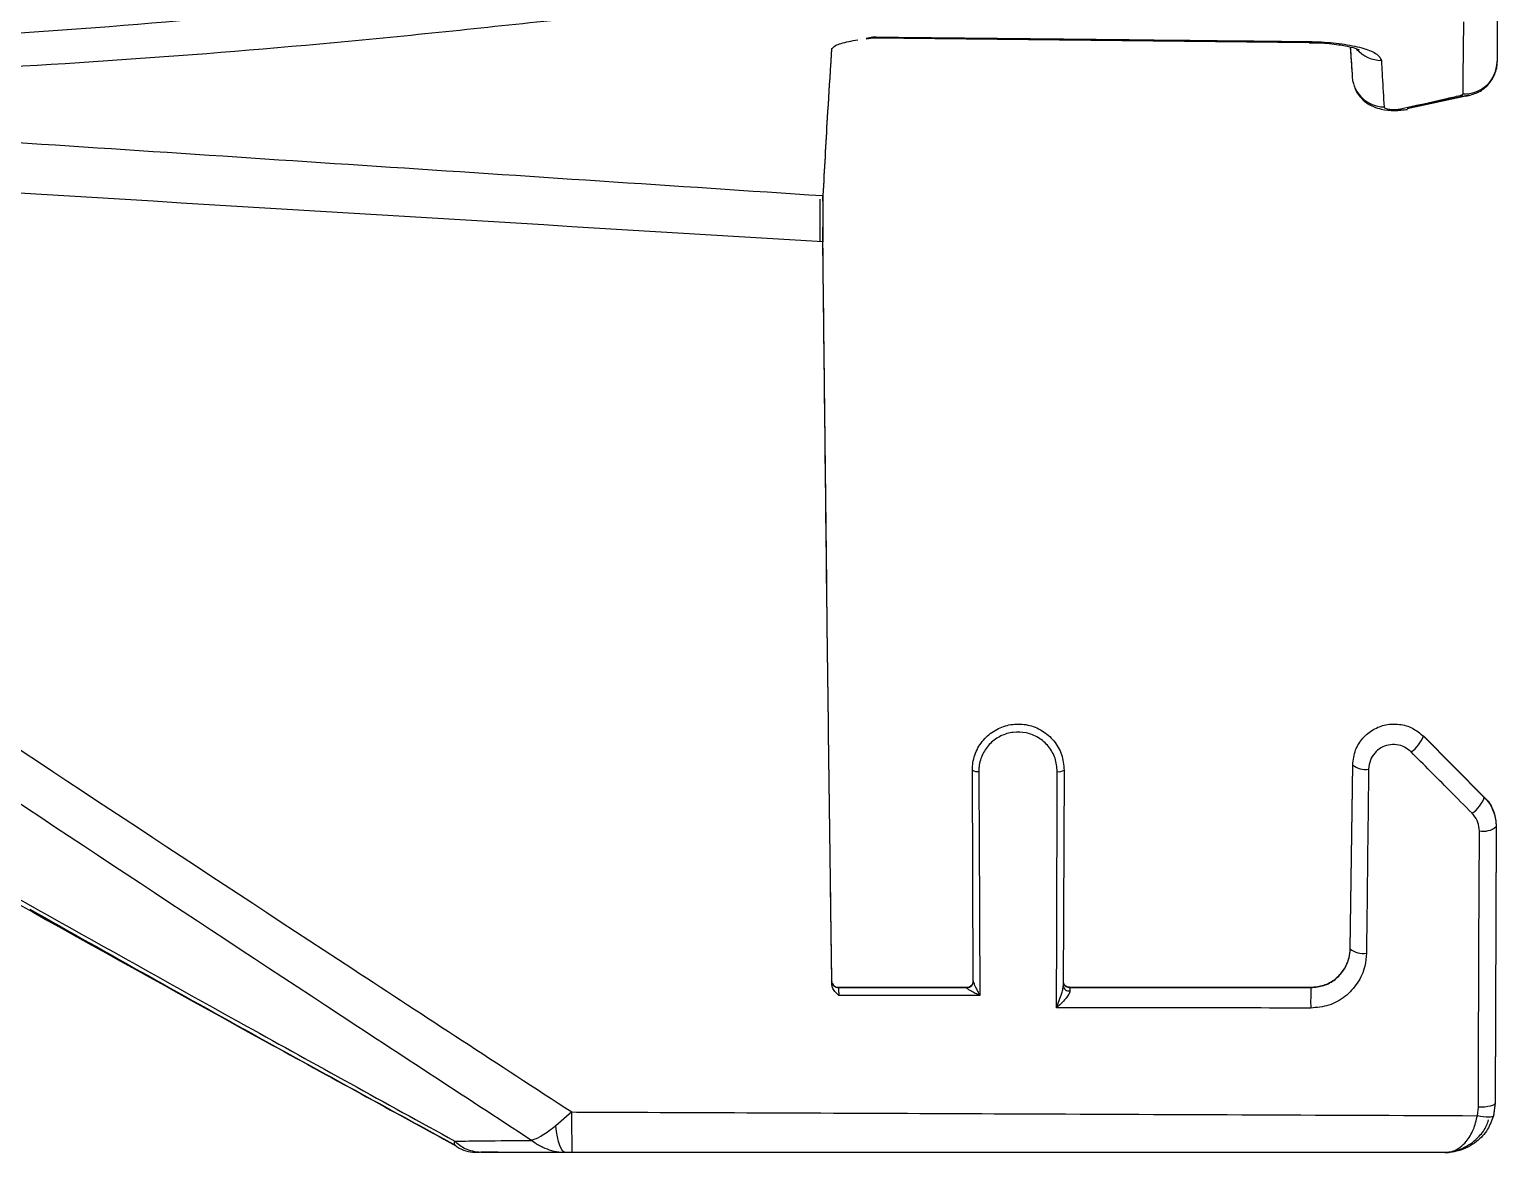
# Model space of a CAD drawing. Extents: x 8 to 113, y 1 to 87.
# Drawn here: x 28.851 to 31.076, y 33.387 to 35.089 of the extents above; entities that cross this region are included whole.
import ezdxf

# ---------------------------------------------------------------- set-up
doc = ezdxf.new("R2010")
doc.units = 0
doc.header["$MEASUREMENT"] = 0
doc.layers.add('OBJECT', color=7, linetype='CONTINUOUS')

msp = doc.modelspace()

# ---------------------------------------------------------------- linework, layer by layer
at = {"layer": 'OBJECT'}
for p, q in [((31.0752, 35.1488), (31.0752, 35.0396)), ((30.1189, 35.0746), (30.1289, 35.076)), ((30.1288, 35.0761), (30.7902, 35.0688)), ((30.1292, 35.0774), (30.1289, 35.0764)), ((30.7902, 35.0686), (30.7968, 35.0685)), ((30.8528, 35.0623), (30.8556, 35.0205)), ((30.9392, 34.9698), (31.0323, 34.9899)), ((30.9392, 34.969), (31.0323, 34.9891)), ((30.0488, 34.8316), (30.0488, 34.7669)), ((30.0534, 34.7674), (30.0532, 34.7894)), ((30.0592, 34.2491), (30.0534, 34.7674)), ((30.9636, 34.0184), (30.9631, 34.0179)), ((30.9636, 34.0184), (31.0559, 33.9257)), ((30.9636, 34.0179), (31.0559, 33.9251)), ((30.2812, 33.6465), (30.28, 33.9666)), ((30.419, 33.9666), (30.4177, 33.6399)), ((30.8527, 33.6964), (30.8564, 33.975)), ((30.8527, 33.6959), (30.8564, 33.9745)), ((31.0741, 33.8814), (31.0722, 33.4624)), ((31.0741, 33.8809), (31.0722, 33.4619)), ((30.0667, 33.6459), (30.0666, 33.6473)), ((30.0667, 33.6459), (30.0666, 33.6473)), ((30.075, 33.6372), (30.2732, 33.6372)), ((30.0751, 33.6372), (30.2731, 33.6372)), ((30.0768, 33.6369), (30.2713, 33.6369)), ((30.2712, 33.6367), (30.2713, 33.6369)), ((30.2716, 33.6374), (30.2741, 33.6374)), ((30.4248, 33.6374), (30.4273, 33.6374)), ((30.4259, 33.6372), (30.7947, 33.6372)), ((30.4259, 33.6372), (30.7946, 33.6372)), ((30.4273, 33.6374), (30.7931, 33.6374)), ((30.4273, 33.6369), (30.7931, 33.6369)), ((31.0454, 33.4429), (31.0471, 33.4556)), ((31.0722, 33.4624), (31.0697, 33.4434)), ((31.0722, 33.4619), (31.0697, 33.4429)), ((29.6726, 33.4485), (29.6484, 33.4275)), ((29.561, 33.3874), (29.6681, 33.3874)), ((29.6728, 33.3869), (29.6634, 33.3869)), ((30.9933, 33.3874), (30.9963, 33.3874))]:
    msp.add_line(p, q, dxfattribs=at)
at = {"layer": 'OBJECT', "flags": 128}
for points in [[(31.0237, 34.9912), (31.024, 35.0164), (31.025, 35.1004)], [(30.7902, 35.0704), (30.7902, 35.0689), (30.7902, 35.0689)], [(31.0197, 34.9889), (31.0276, 34.9879), (31.0324, 34.9885)], [(30.9269, 34.9681), (30.9348, 34.9671), (30.9394, 34.9676)], [(30.2897, 33.9645), (30.2897, 33.9449), (30.2901, 33.8668), (30.2911, 33.6248)], [(30.4075, 33.6065), (30.4075, 33.626), (30.4078, 33.7041), (30.4087, 33.9644)], [(31.0471, 33.4556), (31.0472, 33.5039), (31.0478, 33.6974), (31.0484, 33.8745)], [(30.0766, 33.6374), (30.1745, 33.6374), (30.2716, 33.6374)], [(30.2911, 33.6248), (30.2711, 33.6248), (30.1911, 33.6249), (30.0774, 33.6249)], [(31.0722, 33.4619), (31.0718, 33.4607), (31.0704, 33.4595), (31.0681, 33.4584), (31.065, 33.4574), (31.0612, 33.4566), (31.0568, 33.456), (31.052, 33.4557), (31.0471, 33.4556)], [(31.0697, 33.4429), (31.069, 33.4419), (31.0675, 33.4411), (31.0652, 33.4406), (31.0622, 33.4405), (31.0585, 33.4406), (31.0544, 33.4411), (31.05, 33.4419), (31.0454, 33.4429)], [(29.6634, 33.3869), (29.6611, 33.3876), (29.6588, 33.3897), (29.6566, 33.3931), (29.6546, 33.3979), (29.6527, 33.4038), (29.651, 33.4108), (29.6496, 33.4187), (29.6484, 33.4275)], [(30.9963, 33.3869), (30.3743, 33.3869), (29.6728, 33.3869)]]:
    msp.add_lwpolyline(points, dxfattribs=at)
at = {"layer": 'OBJECT'}
for centre, radius, start, end in [((30.9003, 35.0921), 0.0503, 221.024, 269.5389), ((31.0259, 35.0404), 0.0493, 267.443, 359.0082), ((30.9046, 35.0203), 0.049, 184.7407, 269.1855), ((30.914, 34.0374), 0.0533, 305.6071, 338.5794), ((30.2873, 33.9769), 0.0126, 234.6161, 280.7048), ((30.4113, 33.9775), 0.0134, 258.6248, 305.2126), ((30.8752, 33.9961), 0.0287, 228.9985, 280.6562), ((31.008, 33.9429), 0.0511, 305.2004, 339.6946), ((31.0548, 33.9038), 0.0299, 257.5707, 310.1253), ((30.8718, 33.7181), 0.0293, 229.3616, 280.7926), ((30.0766, 33.6474), 0.01, 201.1928, 269.9592), ((30.2713, 33.6467), 0.01, 269.7566, 319.398), ((30.2716, 33.6474), 0.00999, 269.9846, 312.8662), ((30.2716, 33.6465), 0.00962, 319.4913, 0.1474), ((30.4273, 33.6474), 0.01, 191.9226, 269.9875), ((30.4267, 33.6409), 0.00907, 186.4059, 276.7161), ((31.4096, 33.615), 0.6169, 177.9598, 180.8383), ((33.8959, 33.4349), 4.2234, 179.8147, 180.6503)]:
    msp.add_arc(centre, radius, start, end, dxfattribs=at)
for points, knots in [([(27.303, 35.0439), (27.3946, 35.0429), (27.6553, 35.04), (28.0909, 35.0457), (28.6631, 35.069), (29.1707, 35.107), (29.5052, 35.1451), (29.6115, 35.1572)], [0, 0, 0, 0, 0.121204, 0.344947, 0.568692, 0.86299, 1, 1, 1, 1]), ([(29.6726, 35.1055), (29.5596, 35.0933), (29.2179, 35.0565), (28.7026, 35.0219), (28.1289, 35.0032), (27.7386, 35.002), (27.5222, 35.0055), (27.4759, 35.0062)], [0, 0, 0, 0, 0.153334, 0.46403, 0.699966, 0.935902, 1, 1, 1, 1]), ([(30.1188, 35.0754), (30.1221, 35.0761), (30.1255, 35.0767), (30.1291, 35.0773), (30.1292, 35.0774)], [0, 0, 0, 0, 0.978764, 1, 1, 1, 1]), ([(30.1292, 35.0774), (30.142, 35.0772), (30.2883, 35.0757), (30.5086, 35.0734), (30.7161, 35.0712), (30.7902, 35.0704)], [0, 0, 0, 0, 0.0584822, 0.6635263, 1, 1, 1, 1]), ([(30.0665, 35.0594), (30.066, 35.0517), (30.0637, 35.017), (30.059, 34.9429), (30.0555, 34.8768), (30.0534, 34.8376)], [0, 0, 0, 0, 0.1035658, 0.4686572, 1, 1, 1, 1]), ([(30.0665, 35.0585), (30.066, 35.0508), (30.0637, 35.0161), (30.059, 34.9422), (30.0555, 34.8761), (30.0534, 34.837)], [0, 0, 0, 0, 0.103566, 0.468657, 1, 1, 1, 1]), ([(30.0665, 35.0585), (30.0679, 35.0605), (30.0711, 35.065), (30.0876, 35.0698), (30.1015, 35.0723), (30.1061, 35.0731)], [0, 0, 0, 0, 0.349626, 0.783725, 1, 1, 1, 1]), ([(30.7902, 35.0704), (30.7965, 35.0702), (30.8152, 35.0698), (30.8455, 35.0667), (30.8751, 35.0602), (30.8955, 35.0515), (30.8984, 35.0451), (30.8999, 35.0419)], [0, 0, 0, 0, 0.109227, 0.325258, 0.547858, 0.773814, 1, 1, 1, 1]), ([(30.7968, 35.0685), (30.7998, 35.0685), (30.8133, 35.0685), (30.8345, 35.066), (30.8542, 35.0624), (30.8645, 35.0589), (30.8657, 35.0583), (30.8662, 35.0581)], [0, 0, 0, 0, 0.087211, 0.394581, 0.65199, 0.855475, 1, 1, 1, 1]), ([(30.8526, 35.0623), (30.8528, 35.0605), (30.8538, 35.0454), (30.8548, 35.0303), (30.8558, 35.017)], [0, 0, 0, 0, 0.119772, 1, 1, 1, 1]), ([(30.8526, 35.0623), (30.8527, 35.0602), (30.8538, 35.0449), (30.8548, 35.0295), (30.8558, 35.0162)], [0, 0, 0, 0, 0.13721, 1, 1, 1, 1]), ([(30.8999, 35.0419), (30.9004, 35.0337), (30.9017, 35.0102), (30.903, 34.9866), (30.9039, 34.9712)], [0, 0, 0, 0, 0.34783, 1, 1, 1, 1]), ([(31.0325, 34.9886), (31.0384, 34.9905), (31.0497, 34.9939), (31.0636, 35.0057), (31.0723, 35.0208), (31.0762, 35.0331), (31.0751, 35.0394), (31.075, 35.0396)], [0, 0, 0, 0, 0.265463, 0.497739, 0.737595, 0.991548, 1, 1, 1, 1]), ([(27.4759, 35.0062), (27.8839, 34.9796), (28.7431, 34.9236), (29.6022, 34.8668), (30.0534, 34.837)], [0, 0, 0, 0, 0.474885, 1, 1, 1, 1]), ([(30.8593, 35.0021), (30.8596, 35.0009), (30.8609, 34.9951), (30.8674, 34.9865), (30.8769, 34.9775), (30.8881, 34.9714), (30.9019, 34.9671), (30.9198, 34.9649), (30.9328, 34.9669), (30.9392, 34.9679)], [0, 0, 0, 0, 0.036874, 0.18671, 0.32215, 0.448683, 0.583601, 0.793838, 1, 1, 1, 1]), ([(30.9269, 34.9681), (30.9502, 34.9732), (30.9812, 34.98), (31.0121, 34.9871), (31.0197, 34.9889)], [0, 0, 0, 0, 0.752713, 1, 1, 1, 1]), ([(31.0197, 34.9889), (31.02, 34.9889), (31.0214, 34.9893), (31.0232, 34.99), (31.0235, 34.9908), (31.0237, 34.9912)], [0, 0, 0, 0, 0.116853, 0.558938, 1, 1, 1, 1]), ([(29.6115, 33.4055), (29.5075, 33.4735), (29.173, 33.6922), (28.6583, 34.0327), (28.0697, 34.4295), (27.6344, 34.7308), (27.3808, 34.9135), (27.303, 34.9695)], [0, 0, 0, 0, 0.13406, 0.431308, 0.664187, 0.897064, 1, 1, 1, 1]), ([(30.9039, 34.9712), (30.9041, 34.9708), (30.9045, 34.97), (30.907, 34.9689), (30.9104, 34.9681), (30.9146, 34.9675), (30.9191, 34.9673), (30.9235, 34.9675), (30.9258, 34.9679), (30.9269, 34.9681)], [0, 0, 0, 0, 0.157185, 0.302159, 0.442881, 0.580981, 0.719254, 0.859593, 1, 1, 1, 1]), ([(30.0534, 34.7669), (29.6022, 34.7942), (28.7431, 34.8462), (27.8839, 34.8984), (27.4759, 34.9231)], [0, 0, 0, 0, 0.525115, 1, 1, 1, 1]), ([(27.4759, 34.9231), (27.5083, 34.9003), (27.7177, 34.7524), (28.1077, 34.4841), (28.6978, 34.0883), (29.2202, 33.7437), (29.5619, 33.5207), (29.6726, 33.4485)], [0, 0, 0, 0, 0.044855, 0.290411, 0.53597, 0.849781, 1, 1, 1, 1]), ([(30.0534, 34.837), (30.0533, 34.834), (30.0531, 34.8281), (30.0531, 34.8076), (30.0532, 34.7859), (30.0533, 34.7715), (30.0534, 34.7669)], [0, 0, 0, 0, 0.287727, 0.575485, 0.862663, 1, 1, 1, 1]), ([(30.0532, 34.8285), (30.0532, 34.8304), (30.0533, 34.8349), (30.0533, 34.8366), (30.0534, 34.8376)], [0, 0, 0, 0, 0.4130161, 1, 1, 1, 1]), ([(30.0669, 33.6419), (30.0663, 33.69), (30.0639, 33.8712), (30.059, 34.2462), (30.0555, 34.5731), (30.0534, 34.7669)], [0, 0, 0, 0, 0.128292, 0.483313, 1, 1, 1, 1]), ([(27.303, 34.6607), (27.5724, 34.4999), (28.0173, 34.2345), (28.6448, 33.8774), (29.106, 33.6189), (29.39, 33.4624), (29.4953, 33.4044)], [0, 0, 0, 0, 0.372207, 0.614681, 0.857089, 1, 1, 1, 1]), ([(27.3567, 34.6159), (27.5351, 34.51), (27.9154, 34.2843), (28.5337, 33.9316), (29.069, 33.6313), (29.4012, 33.4498), (29.497, 33.3974)], [0, 0, 0, 0, 0.25249, 0.538409, 0.866804, 1, 1, 1, 1]), ([(30.0669, 33.645), (30.0663, 33.6923), (30.0638, 33.8726), (30.0613, 34.074), (30.0594, 34.2281), (30.0592, 34.2491)], [0, 0, 0, 0, 0.234623, 0.895801, 1, 1, 1, 1]), ([(30.28, 33.9666), (30.2801, 33.9694), (30.2804, 33.98), (30.2859, 33.9979), (30.2996, 34.0171), (30.3187, 34.0305), (30.3409, 34.0371), (30.3643, 34.0361), (30.3864, 34.0273), (30.4044, 34.0115), (30.4167, 33.9904), (30.4182, 33.9745), (30.419, 33.9666)], [0, 0, 0, 0, 0.038415, 0.147499, 0.254394, 0.359173, 0.462769, 0.566682, 0.672387, 0.780626, 0.890437, 1, 1, 1, 1]), ([(30.8564, 33.9745), (30.8573, 33.9822), (30.8591, 33.9969), (30.871, 34.0155), (30.8871, 34.0289), (30.9065, 34.0362), (30.9273, 34.0369), (30.9477, 34.0311), (30.9583, 34.0223), (30.9636, 34.0179)], [0, 0, 0, 0, 0.158213, 0.301961, 0.442277, 0.580649, 0.719408, 0.860013, 1, 1, 1, 1]), ([(30.4087, 33.9644), (30.408, 33.9712), (30.4067, 33.9848), (30.3962, 34.0029), (30.3807, 34.0164), (30.3618, 34.0239), (30.3418, 34.0248), (30.3227, 34.0192), (30.3064, 34.0077), (30.2947, 33.9913), (30.29, 33.976), (30.2897, 33.9669), (30.2897, 33.9645)], [0, 0, 0, 0, 0.109857, 0.219812, 0.327979, 0.433432, 0.537043, 0.640422, 0.745141, 0.85216, 0.961494, 1, 1, 1, 1]), ([(30.945, 33.994), (30.9418, 33.9967), (30.9354, 34.002), (30.9231, 34.0055), (30.9106, 34.0051), (30.8988, 34.0007), (30.8892, 33.9926), (30.8821, 33.9814), (30.881, 33.9726), (30.8805, 33.968)], [0, 0, 0, 0, 0.139688, 0.279382, 0.417152, 0.554961, 0.695482, 0.840221, 1, 1, 1, 1]), ([(31.0374, 33.9011), (31.0258, 33.9128), (30.9951, 33.9438), (30.9642, 33.9747), (30.945, 33.994)], [0, 0, 0, 0, 0.376875, 1, 1, 1, 1]), ([(30.8805, 33.968), (30.8803, 33.9518), (30.8794, 33.871), (30.8783, 33.7781), (30.8774, 33.7014), (30.8773, 33.6893)], [0, 0, 0, 0, 0.173989, 0.869944, 1, 1, 1, 1]), ([(31.0559, 33.9257), (31.0572, 33.9243), (31.0635, 33.9176), (31.072, 33.903), (31.0734, 33.8886), (31.0741, 33.8814)], [0, 0, 0, 0, 0.118786, 0.560682, 1, 1, 1, 1]), ([(31.0559, 33.9251), (31.0572, 33.9237), (31.0635, 33.917), (31.072, 33.9024), (31.0734, 33.8881), (31.0741, 33.8809)], [0, 0, 0, 0, 0.11878, 0.560683, 1, 1, 1, 1]), ([(31.0484, 33.8745), (31.048, 33.8788), (31.0471, 33.8874), (31.042, 33.8962), (31.0382, 33.9003), (31.0374, 33.9011)], [0, 0, 0, 0, 0.440617, 0.881889, 1, 1, 1, 1]), ([(28.8515, 33.7556), (28.9707, 33.6885), (29.1853, 33.5679), (29.4011, 33.4502), (29.497, 33.3979)], [0, 0, 0, 0, 0.555755, 1, 1, 1, 1]), ([(30.7931, 33.6374), (30.7997, 33.6381), (30.8129, 33.6393), (30.8305, 33.6493), (30.844, 33.6639), (30.8514, 33.6804), (30.8524, 33.6917), (30.8527, 33.6964)], [0, 0, 0, 0, 0.206045, 0.413201, 0.624802, 0.844343, 1, 1, 1, 1]), ([(30.7931, 33.6369), (30.7997, 33.6376), (30.8129, 33.6388), (30.8305, 33.6487), (30.844, 33.6634), (30.8514, 33.6799), (30.8524, 33.6912), (30.8527, 33.6959)], [0, 0, 0, 0, 0.206044, 0.413199, 0.624803, 0.844346, 1, 1, 1, 1]), ([(30.8773, 33.6893), (30.8767, 33.6827), (30.8754, 33.6667), (30.8648, 33.6432), (30.8457, 33.6225), (30.8208, 33.6086), (30.8021, 33.6068), (30.7928, 33.6059)], [0, 0, 0, 0, 0.153579, 0.37094, 0.582192, 0.790979, 1, 1, 1, 1]), ([(30.0667, 33.6463), (30.0667, 33.6463), (30.0667, 33.6463), (30.0667, 33.6461), (30.0667, 33.6459)], [0, 0, 0, 0, 0.370032, 1, 1, 1, 1]), ([(30.0695, 33.6402), (30.0692, 33.6405), (30.0684, 33.6413), (30.0676, 33.6427), (30.0671, 33.6441), (30.0669, 33.6451), (30.0668, 33.6456), (30.0668, 33.6459), (30.0668, 33.646), (30.0668, 33.646), (30.0668, 33.646)], [0, 0, 0, 0, 0.161223, 0.399551, 0.58998, 0.717642, 0.786791, 0.84776, 0.931075, 1, 1, 1, 1]), ([(30.0774, 33.6249), (30.0774, 33.6249), (30.0753, 33.6269), (30.0716, 33.6305), (30.0677, 33.6363), (30.0672, 33.6403), (30.0669, 33.6419)], [0, 0, 0, 0, 0.006067, 0.422754, 0.755274, 1, 1, 1, 1]), ([(30.0767, 33.637), (30.0764, 33.637), (30.075, 33.6368), (30.0726, 33.6377), (30.0705, 33.6389), (30.0697, 33.6399), (30.0695, 33.6402)], [0, 0, 0, 0, 0.107126, 0.536102, 0.876041, 1, 1, 1, 1]), ([(30.0768, 33.6369), (30.0768, 33.6368), (30.0769, 33.6366), (30.077, 33.6349), (30.0772, 33.6323), (30.0773, 33.6292), (30.0774, 33.6266), (30.0774, 33.6252), (30.0774, 33.6249)], [0, 0, 0, 0, 0.1904042, 0.3808291, 0.5712809, 0.761676, 0.9519447, 1, 1, 1, 1]), ([(30.2911, 33.6248), (30.2911, 33.6248), (30.2888, 33.6259), (30.2842, 33.6283), (30.2783, 33.6315), (30.274, 33.6341), (30.2721, 33.6356), (30.2713, 33.6363), (30.2713, 33.6366), (30.2712, 33.6367)], [0, 0, 0, 0, 0.006817, 0.29137, 0.58687, 0.778169, 0.895764, 0.936362, 1, 1, 1, 1]), ([(30.2773, 33.6391), (30.2772, 33.6389), (30.2762, 33.6379), (30.274, 33.6371), (30.2721, 33.6371), (30.2713, 33.6371)], [0, 0, 0, 0, 0.108379, 0.637042, 1, 1, 1, 1]), ([(30.2812, 33.6456), (30.2812, 33.6456), (30.2812, 33.6456), (30.2811, 33.6453), (30.281, 33.6446), (30.2806, 33.6432), (30.2796, 33.641), (30.2781, 33.6398), (30.2773, 33.6391)], [0, 0, 0, 0, 0.086304, 0.186179, 0.27131, 0.40306, 0.678869, 1, 1, 1, 1]), ([(30.2812, 33.6465), (30.2812, 33.6463), (30.2812, 33.646), (30.2816, 33.6449), (30.2826, 33.6425), (30.2847, 33.6378), (30.2876, 33.6317), (30.29, 33.6271), (30.2911, 33.6249), (30.2911, 33.6248)], [0, 0, 0, 0, 0.063638, 0.104237, 0.221849, 0.41313, 0.708617, 0.993171, 1, 1, 1, 1]), ([(30.4075, 33.6065), (30.4075, 33.6065), (30.4089, 33.6102), (30.4117, 33.6174), (30.415, 33.6271), (30.4173, 33.6348), (30.4176, 33.6384), (30.4177, 33.6399)], [0, 0, 0, 0, 0.006556, 0.333848, 0.650004, 0.856404, 1, 1, 1, 1]), ([(30.4278, 33.6319), (30.4277, 33.631), (30.4275, 33.6298), (30.4261, 33.6267), (30.4227, 33.6217), (30.4159, 33.6144), (30.4103, 33.6091), (30.4075, 33.6065), (30.4075, 33.6065)], [0, 0, 0, 0, 0.121174, 0.156488, 0.364059, 0.674126, 0.994466, 1, 1, 1, 1]), ([(30.4233, 33.6383), (30.4232, 33.6384), (30.4222, 33.6386), (30.4207, 33.6399), (30.4191, 33.6416), (30.4182, 33.6432), (30.4178, 33.6444), (30.4177, 33.6447), (30.4177, 33.6448)], [0, 0, 0, 0, 0.041361, 0.344978, 0.600395, 0.813423, 0.974954, 1, 1, 1, 1]), ([(30.4272, 33.6369), (30.4272, 33.6369), (30.4259, 33.6367), (30.4237, 33.6375), (30.4211, 33.639), (30.4194, 33.6408), (30.4184, 33.6424), (30.4179, 33.6437), (30.4178, 33.6442), (30.4177, 33.6443)], [0, 0, 0, 0, 0.009418, 0.287395, 0.506016, 0.688866, 0.842353, 0.961888, 1, 1, 1, 1]), ([(30.4273, 33.6376), (30.427, 33.6375), (30.4256, 33.6374), (30.4243, 33.6379), (30.4233, 33.6383)], [0, 0, 0, 0, 0.244923, 1, 1, 1, 1]), ([(30.4273, 33.6369), (30.4274, 33.6367), (30.4276, 33.6363), (30.4277, 33.6334), (30.4278, 33.6319)], [0, 0, 0, 0, 0.476174, 1, 1, 1, 1]), ([(30.7928, 33.6059), (30.7761, 33.606), (30.6928, 33.6061), (30.5678, 33.6062), (30.456, 33.6064), (30.4109, 33.6065), (30.4075, 33.6065)], [0, 0, 0, 0, 0.1297533, 0.6487593, 0.9732705, 1, 1, 1, 1]), ([(29.6726, 33.4485), (29.6923, 33.4484), (29.912, 33.4476), (30.3696, 33.4457), (30.8075, 33.4439), (31.0454, 33.4429)], [0, 0, 0, 0, 0.0430488, 0.4800874, 1, 1, 1, 1]), ([(30.9931, 33.3874), (30.9933, 33.3874), (30.9991, 33.3874), (31.0105, 33.3888), (31.0298, 33.3958), (31.0469, 33.409), (31.0586, 33.4243), (31.0614, 33.4336), (31.0623, 33.4364)], [0, 0, 0, 0, 0.003741, 0.198501, 0.384193, 0.691466, 0.905657, 1, 1, 1, 1]), ([(30.9963, 33.3869), (30.9963, 33.3869), (30.9965, 33.3869), (30.9968, 33.3869), (30.9974, 33.3869), (30.9991, 33.387), (31.0033, 33.3875), (31.0138, 33.3904), (31.0274, 33.4006), (31.0398, 33.4202), (31.0437, 33.4357), (31.0454, 33.4429)], [0, 0, 0, 0, 0.003121, 0.005802, 0.014253, 0.035066, 0.086648, 0.22061, 0.545039, 0.79016, 1, 1, 1, 1]), ([(31.0697, 33.4429), (31.0671, 33.4358), (31.0614, 33.4202), (31.0428, 33.4006), (31.0224, 33.3904), (31.0068, 33.3875), (31.0005, 33.387), (30.998, 33.3869), (30.997, 33.3869), (30.9966, 33.3869), (30.9964, 33.3869), (30.9963, 33.3869)], [0, 0, 0, 0, 0.209835, 0.454959, 0.779385, 0.91343, 0.964973, 0.985756, 0.994208, 0.996872, 1, 1, 1, 1]), ([(29.6484, 33.4275), (29.6467, 33.426), (29.6379, 33.4188), (29.6276, 33.4121), (29.6176, 33.4074), (29.6137, 33.4061), (29.6115, 33.4056), (29.6115, 33.4055)], [0, 0, 0, 0, 0.125521, 0.641558, 0.778887, 0.993607, 1, 1, 1, 1]), ([(29.4972, 33.3977), (29.4967, 33.3976), (29.4948, 33.3972), (29.495, 33.4012), (29.4953, 33.4043), (29.4953, 33.4044)], [0, 0, 0, 0, 0.229981, 0.987617, 1, 1, 1, 1]), ([(29.4953, 33.4044), (29.5096, 33.4045), (29.5476, 33.4049), (29.5869, 33.4053), (29.6115, 33.4055)], [0, 0, 0, 0, 0.376844, 1, 1, 1, 1]), ([(29.535, 33.387), (29.5269, 33.3881), (29.5126, 33.39), (29.5002, 33.3995), (29.4954, 33.4043), (29.4953, 33.4044)], [0, 0, 0, 0, 0.568858, 0.993051, 1, 1, 1, 1]), ([(29.4969, 33.3972), (29.4977, 33.3966), (29.5059, 33.3902), (29.5192, 33.3871), (29.5309, 33.3874), (29.533, 33.3874)], [0, 0, 0, 0, 0.0733464, 0.8296696, 1, 1, 1, 1]), ([(29.561, 33.3874), (29.5559, 33.3874), (29.548, 33.3874), (29.5396, 33.3874), (29.5362, 33.3874), (29.5353, 33.3874), (29.535, 33.3874)], [0, 0, 0, 0, 0.530149, 0.827821, 0.942251, 1, 1, 1, 1]), ([(29.6634, 33.3869), (29.6356, 33.3869), (29.592, 33.3869), (29.5502, 33.387), (29.535, 33.387)], [0, 0, 0, 0, 0.636851, 1, 1, 1, 1]), ([(29.6634, 33.3869), (29.6611, 33.387), (29.6496, 33.3873), (29.6353, 33.3914), (29.6207, 33.399), (29.615, 33.4028), (29.6116, 33.4055), (29.6115, 33.4055)], [0, 0, 0, 0, 0.125343, 0.641537, 0.778854, 0.9936, 1, 1, 1, 1])]:
    msp.add_open_spline(points, degree=3, knots=knots, dxfattribs=at)

doc.saveas('drawing.dxf')
